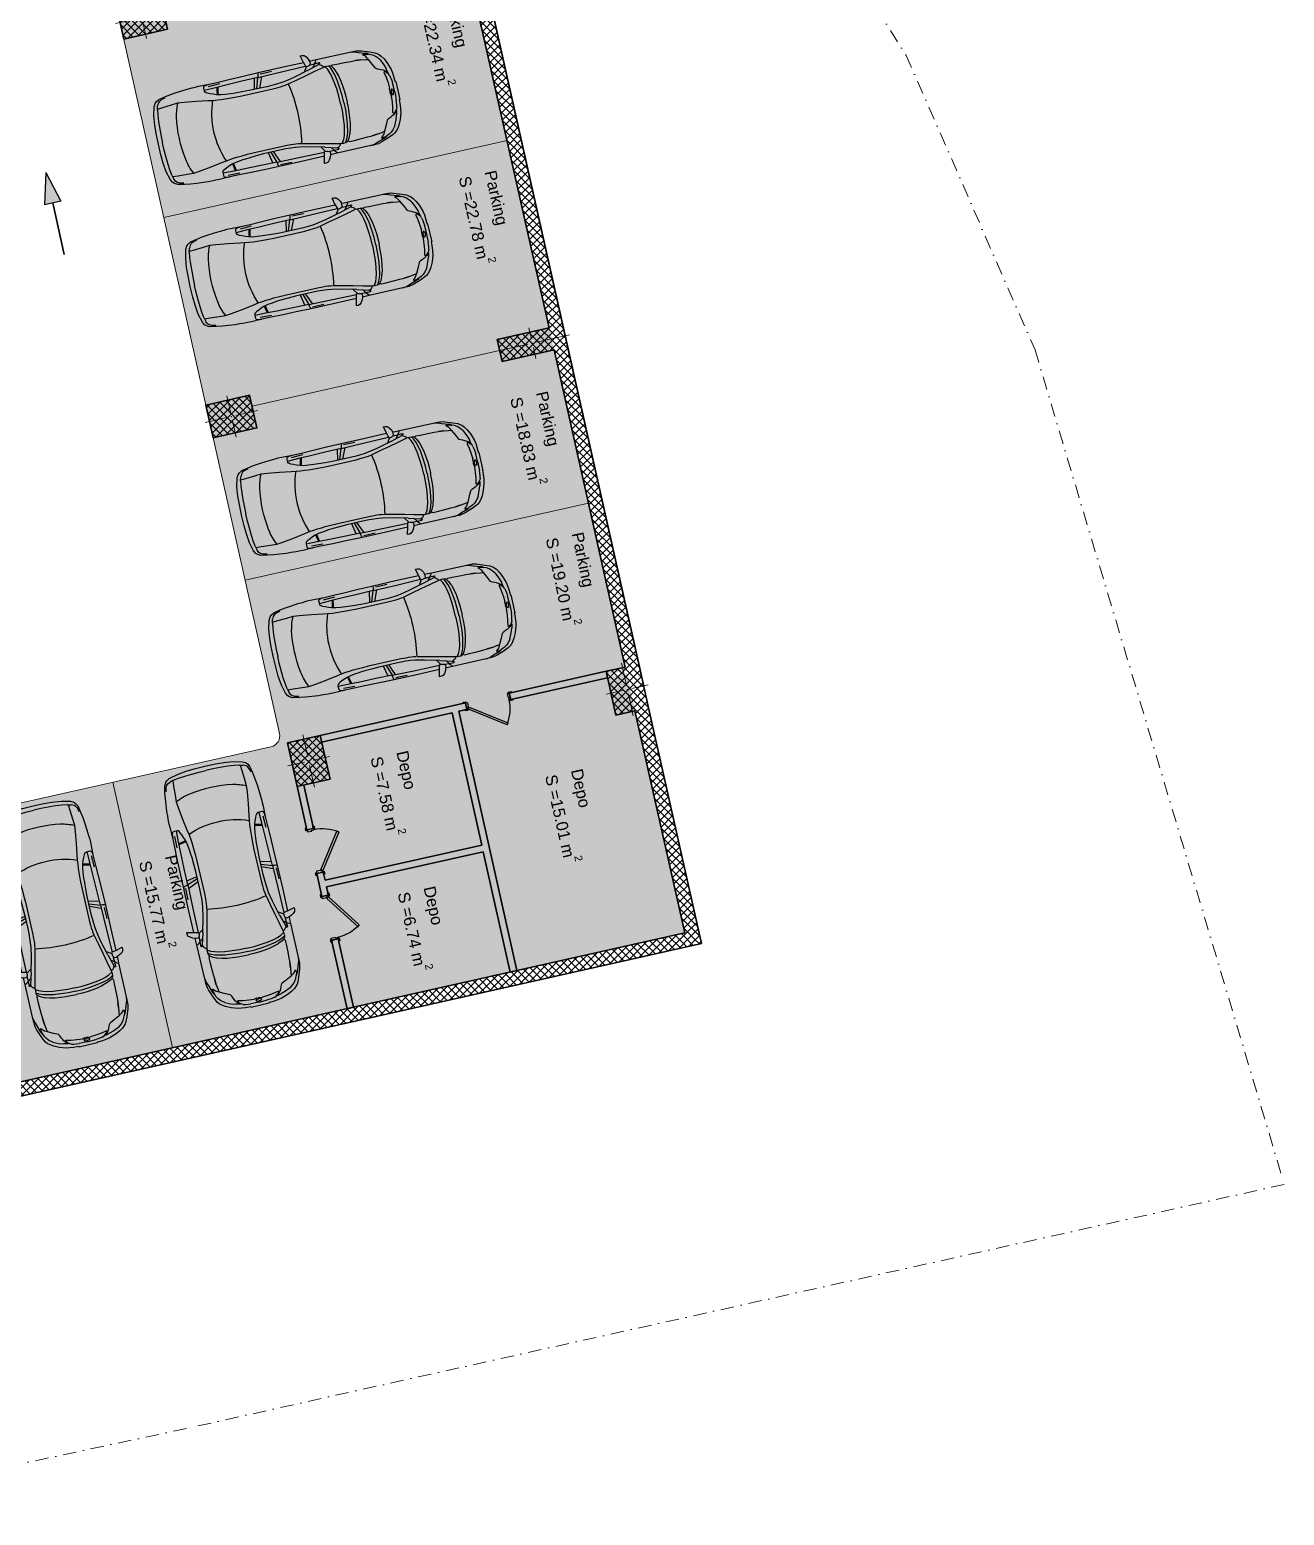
# Model space of a CAD drawing. Header units: millimetres. Extents: x -38220 to 93650, y -79022 to 35214.
# Drawn here: x 71274 to 93650, y -74107 to -47613 of the extents above; entities that cross this region are included whole.
import ezdxf

# ---------------------------------------------------------------- set-up
doc = ezdxf.new("R2010")
doc.units = ezdxf.units.MM
doc.header["$MEASUREMENT"] = 0
doc.linetypes.add('Dot & Dashed', pattern=[502.708322, 238.125, -132.291667, 0, -132.291655])
for name, color, linetype, lineweight in [('A - Fill Zone_Pen_No__1', 7, 'Continuous', 13), ('A - Muret_Pen_No__7', 7, 'Continuous', 35), ('A - Shtyllat_Pen_No__1', 7, 'Continuous', 13), ('A - Shtyllat_Pen_No__7', 7, 'Continuous', 35), ('A -Polyline_Pen_No__1', 7, 'Continuous', 13), ('A1 - Bodrumi -1_Pen_No__42', 8, 'Continuous', 25), ('ARCHICAD Doors_Pen_No__42', 8, 'Continuous', 25), ('Interior - Furniture _Pen_No__42', 8, 'Continuous', 25)]:
    doc.layers.add(name, color=color, linetype=linetype, lineweight=lineweight)
for name, color, linetype, lineweight, true_color in [('A - Fill Zone_Pen_No__102', 7, 'Continuous', 13, 0xcccccc), ('A - Fill Zone_Pen_No__145', 7, 'Continuous', 20, 0x0077b0), ('A - Muret_Pen_No__102', 7, 'Continuous', 13, 0xcccccc), ('A - Parcelat_Pen_No__161', 7, 'Continuous', 13, 0x6a6a6a), ('A -Polyline_Pen_No__48', 7, 'Continuous', 25, 0xa80f02), ('A -Polyline_Pen_No__8', 7, 'Continuous', 35, 0xa80f02)]:
    doc.layers.add(name, color=color, linetype=linetype, lineweight=lineweight, true_color=true_color)
for name, color, linetype in [('A - Muret', 7, 'Continuous'), ('A - Shtyllat', 7, 'Continuous'), ('A -Polyline', 7, 'Continuous'), ('A1 - Bodrumi -1', 7, 'Continuous')]:
    doc.layers.add(name, color=color, linetype=linetype)
doc.styles.add('GENERATED_STYLE_1', font='')
doc.styles.get('GENERATED_STYLE_1').set_extended_font_data('Arial', bold=True)
pattern_1 = [(45, (0, 0), (-68.94291, 68.94291), []), (135, (0, 0), (68.94291, 68.94291), [])]

# ---------------------------------------------------------------- blocks, each defined once
blk = doc.blocks.new('Slab_6', base_point=(63265, -68393))
at = {"layer": 'A1 - Bodrumi -1_Pen_No__42', "color": 8, "linetype": 'Continuous', "lineweight": 25, "flags": 128}
blk.add_lwpolyline([(63265, -68393), (83257, -63910), (75456, -29147, 0.002192), (57048, -33333), (60253, -47613), (58637, -47926), (58785, -48589), (58819, -48582)], format="xyb", close=True, dxfattribs=at)
blk = doc.blocks.new('Wall_51', base_point=(75456, -29147))
at = {"layer": 'A - Muret_Pen_No__102', "linetype": 'Continuous', "lineweight": 13, "true_color": 0xcccccc}
h = blk.add_hatch(dxfattribs=at)
h.set_pattern_fill('Concrete_Block', color=254, style=0, pattern_type=2)
h.set_pattern_definition(pattern_1)
h.paths.add_polyline_path([(75387, -29982), (76679, -35739), (76923, -35685), (77098, -36465), (76854, -36520), (77936, -41339), (78180, -41284), (78355, -42065), (78111, -42120), (78941, -45820), (79185, -45766), (79317, -46351), (79073, -46406), (80537, -52932), (80781, -52877), (80869, -53267), (80625, -53322), (81894, -58979), (82138, -58924), (75631, -29928)])
h = blk.add_hatch(dxfattribs=at)
h.set_pattern_fill('Concrete_Block', color=254, style=0, pattern_type=2)
h.set_pattern_definition(pattern_1)
h.paths.add_polyline_path([(82069, -59759), (82958, -63720), (83257, -63910), (82313, -59705)])
at = {"layer": 'A - Muret_Pen_No__7', "color": 7, "linetype": 'Continuous', "lineweight": 35, "flags": 128}
for points in [[(82138, -58924), (75631, -29928)], [(79073, -46406), (80537, -52932)], [(80625, -53322), (81894, -58979)], [(82069, -59759), (82958, -63720)], [(83257, -63910), (82313, -59705)]]:
    blk.add_lwpolyline(points, dxfattribs=at)
blk = doc.blocks.new('Wall_52', base_point=(83257, -63910))
at = {"layer": 'A - Muret_Pen_No__102', "linetype": 'Continuous', "lineweight": 13, "true_color": 0xcccccc}
h = blk.add_hatch(dxfattribs=at)
h.set_pattern_fill('Concrete_Block', color=254, style=0, pattern_type=2)
h.set_pattern_definition(pattern_1)
h.paths.add_polyline_path([(82958, -63720), (63210, -68149), (63265, -68393), (83257, -63910)])
at = {"layer": 'A - Muret_Pen_No__7', "color": 7, "linetype": 'Continuous', "lineweight": 35, "flags": 128}
for points in [[(82958, -63720), (63210, -68149)], [(63265, -68393), (83257, -63910)], [(63210, -68149), (63265, -68393)]]:
    blk.add_lwpolyline(points, dxfattribs=at)
blk = doc.blocks.new('Door 22_2')
at = {"layer": 'ARCHICAD Doors_Pen_No__42', "color": 8, "linetype": 'Continuous', "lineweight": 25}
for p, q in [((-260, 394), (-237, 427)), ((349, -33), (-260, 394)), ((-237, 427), (372, 0)), ((-437, 0), (-437, 19)), ((-437, 19), (-387, 19)), ((-387, 0), (-437, 0)), ((-400, 0), (-437, 0)), ((-400, 0), (-437, 0)), ((-372, 0), (-400, 0)), ((-400, 0), (-400, -115)), ((-400, 0), (-400, -115)), ((-400, 0), (-400, -115)), ((-387, 19), (-387, 0)), ((-372, -40), (-372, 0)), ((372, 0), (349, -33)), ((400, 0), (372, 0)), ((372, 0), (372, -40)), ((387, 19), (437, 19)), ((387, 0), (387, 19)), ((437, 0), (387, 0)), ((400, -115), (400, 0)), ((400, 0), (400, -115)), ((400, 0), (400, -115)), ((400, 0), (437, 0)), ((400, 0), (437, 0)), ((437, 19), (437, 0)), ((-437, -139), (-437, -120)), ((-437, -120), (-387, -120)), ((-400, -120), (-437, -120)), ((-400, -120), (-437, -120)), ((-387, -139), (-437, -139)), ((-400, -120), (-400, -115)), ((-400, -115), (-375, -115)), ((-400, -115), (-360, -115)), ((-400, -115), (-400, -120)), ((-400, -115), (-400, -120)), ((-375, -120), (-400, -120)), ((-387, -120), (-387, -139)), ((-375, -115), (-375, -120)), ((-360, -40), (-372, -40)), ((-360, -115), (-360, -40)), ((372, -40), (360, -40)), ((360, -40), (360, -115)), ((360, -115), (400, -115)), ((375, -120), (375, -115)), ((375, -115), (400, -115)), ((400, -120), (375, -120)), ((387, -120), (437, -120)), ((387, -139), (387, -120)), ((437, -139), (387, -139)), ((400, -115), (400, -120)), ((400, -115), (400, -120)), ((400, -115), (400, -120)), ((400, -120), (437, -120)), ((400, -120), (437, -120)), ((437, -120), (437, -139))]:
    blk.add_line(p, q, dxfattribs=at)
blk.add_arc((372, 0), 744, 145, 180, dxfattribs=at)
blk = doc.blocks.new('Door 22')
at = {"layer": 'ARCHICAD Doors_Pen_No__42', "color": 8, "linetype": 'Continuous', "lineweight": 25}
for p, q in [((-260, 394), (-237, 427)), ((349, -33), (-260, 394)), ((-237, 427), (372, 0)), ((-387, 24), (-437, 24)), ((-437, 24), (-437, 5)), ((-437, 5), (-387, 5)), ((-400, 5), (-437, 5)), ((-400, 5), (-437, 5)), ((-375, 5), (-400, 5)), ((-400, 5), (-400, 0)), ((-400, 0), (-400, 5)), ((-400, 0), (-400, 5)), ((-400, 0), (-375, 0)), ((-372, 0), (-400, 0)), ((-400, 0), (-400, -115)), ((-400, -115), (-400, 0)), ((-400, -115), (-400, 0)), ((-387, 5), (-387, 24)), ((-375, 0), (-375, 5)), ((-372, -40), (-372, 0)), ((372, 0), (349, -33)), ((400, 0), (372, 0)), ((372, 0), (372, -40)), ((400, 5), (375, 5)), ((375, 5), (375, 0)), ((375, 0), (400, 0)), ((437, 24), (387, 24)), ((387, 24), (387, 5)), ((387, 5), (437, 5)), ((400, 0), (400, 5)), ((400, 0), (400, 5)), ((400, 0), (400, 5)), ((400, 5), (437, 5)), ((400, 5), (437, 5)), ((400, -115), (400, 0)), ((400, -115), (400, 0)), ((400, -115), (400, 0)), ((437, 5), (437, 24)), ((-387, -115), (-437, -115)), ((-437, -115), (-437, -134)), ((-400, -115), (-437, -115)), ((-400, -115), (-437, -115)), ((-437, -134), (-387, -134)), ((-400, -115), (-360, -115)), ((-387, -134), (-387, -115)), ((-360, -40), (-372, -40)), ((-360, -115), (-360, -40)), ((372, -40), (360, -40)), ((360, -40), (360, -115)), ((360, -115), (400, -115)), ((437, -115), (387, -115)), ((387, -115), (387, -134)), ((387, -134), (437, -134)), ((400, -115), (437, -115)), ((400, -115), (437, -115)), ((437, -134), (437, -115))]:
    blk.add_line(p, q, dxfattribs=at)
blk.add_arc((372, 0), 744, 145, 180, dxfattribs=at)
blk = doc.blocks.new('Wall_66', base_point=(75869, -60331))
at = {"layer": 'A - Muret_Pen_No__102', "linetype": 'Continuous', "lineweight": 0, "true_color": 0xcccccc}
for points in [[(75869, -60331), (76217, -61882), (76334, -61856), (76161, -61085), (76045, -61111)], [(76509, -62636), (76392, -62663), (76484, -63072), (76601, -63046)], [(76659, -63853), (76933, -65072), (77050, -65046), (76776, -63827)]]:
    blk.add_hatch(color=254, dxfattribs=at).paths.add_polyline_path(points)
at = {"layer": 'A - Muret_Pen_No__7', "color": 7, "linetype": 'Continuous', "lineweight": 35}
for p, q in [((76217, -61882), (76209, -61846)), ((76222, -61881), (76217, -61882)), ((76334, -61856), (76222, -61881)), ((76334, -61856), (76326, -61820)), ((76397, -62661), (76392, -62663)), ((76392, -62663), (76400, -62699)), ((76509, -62636), (76397, -62661)), ((76509, -62636), (76517, -62672)), ((76484, -63072), (76476, -63036)), ((76484, -63072), (76596, -63047)), ((76601, -63046), (76593, -63010)), ((76596, -63047), (76601, -63046)), ((76659, -63853), (76771, -63828)), ((76771, -63828), (76776, -63827)), ((76776, -63827), (76784, -63863)), ((76659, -63853), (76667, -63889))]:
    blk.add_line(p, q, dxfattribs=at)
at = {"layer": 'A - Muret_Pen_No__7', "color": 7, "linetype": 'Continuous', "lineweight": 35, "flags": 128}
for points in [[(75869, -60331), (76217, -61882)], [(76334, -61856), (76161, -61085)], [(76392, -62663), (76484, -63072)], [(76542, -62783), (76509, -62636)], [(76601, -63046), (76568, -62900)], [(77050, -65046), (76776, -63827)], [(76659, -63853), (76933, -65072)], [(76933, -65072), (77050, -65046)]]:
    blk.add_lwpolyline(points, dxfattribs=at)
at = {"layer": 'ARCHICAD Doors_Pen_No__42', "color": 8, "linetype": 'Continuous', "lineweight": 25, "zscale": 1000, "rotation": 282.6403374234971}
blk.add_blockref('Door 22_2', (76422, -62246), dxfattribs=at)
at = {"layer": 'ARCHICAD Doors_Pen_No__42', "color": 8, "linetype": 'Continuous', "lineweight": 25, "xscale": -0.9999999999999998, "zscale": 1000, "rotation": 282.6403374234971}
blk.add_blockref('Door 22', (76684, -63438), dxfattribs=at)
blk = doc.blocks.new('Wall_67', base_point=(76481, -60317))
at = {"layer": 'A - Muret_Pen_No__102', "linetype": 'Continuous', "lineweight": 0, "true_color": 0xcccccc}
for points in [[(81553, -59055), (79826, -59443), (79852, -59560), (81579, -59173)], [(76455, -60199), (76481, -60317), (79072, -59735), (79045, -59618)]]:
    blk.add_hatch(color=254, dxfattribs=at).paths.add_polyline_path(points)
at = {"layer": 'A - Muret_Pen_No__7', "color": 7, "linetype": 'Continuous', "lineweight": 35}
for p, q in [((79826, -59443), (79862, -59435)), ((79827, -59448), (79826, -59443)), ((79852, -59560), (79827, -59448)), ((79852, -59560), (79888, -59552)), ((79045, -59618), (79009, -59626)), ((79072, -59735), (79036, -59743)), ((79047, -59623), (79045, -59618)), ((79072, -59735), (79047, -59623))]:
    blk.add_line(p, q, dxfattribs=at)
at = {"layer": 'A - Muret_Pen_No__7', "color": 7, "linetype": 'Continuous', "lineweight": 35, "flags": 128}
for points in [[(81553, -59055), (79826, -59443)], [(81579, -59173), (81553, -59055)], [(79852, -59560), (81579, -59173)], [(79045, -59618), (76455, -60199)], [(76481, -60317), (78808, -59794)], [(78925, -59768), (79072, -59735)]]:
    blk.add_lwpolyline(points, dxfattribs=at)
at = {"layer": 'ARCHICAD Doors_Pen_No__42', "color": 8, "linetype": 'Continuous', "lineweight": 25, "zscale": 1000, "rotation": 192.6478581666995}
blk.add_blockref('Door 22_2', (79462, -59648), dxfattribs=at)
blk = doc.blocks.new('Wall_68', base_point=(78808, -59794))
at = {"layer": 'A - Muret_Pen_No__102', "linetype": 'Continuous', "lineweight": 0, "true_color": 0xcccccc}
blk.add_hatch(color=254, dxfattribs=at).paths.add_polyline_path([(78808, -59794), (79845, -64419), (79962, -64392), (78925, -59768)])
at = {"layer": 'A - Muret_Pen_No__7', "color": 7, "linetype": 'Continuous', "lineweight": 35, "flags": 128}
for points in [[(78808, -59794), (79338, -62156)], [(79962, -64392), (78925, -59768)], [(79364, -62273), (79845, -64419)], [(79845, -64419), (79962, -64392)]]:
    blk.add_lwpolyline(points, dxfattribs=at)
blk = doc.blocks.new('Wall_69', base_point=(76451, -62926))
at = {"layer": 'A - Muret_Pen_No__102', "linetype": 'Continuous', "lineweight": 0, "true_color": 0xcccccc}
blk.add_hatch(color=254, dxfattribs=at).paths.add_polyline_path([(76568, -62900), (79364, -62273), (79338, -62156), (76542, -62783)])
at = {"layer": 'A - Muret_Pen_No__7', "color": 7, "linetype": 'Continuous', "lineweight": 35, "flags": 128}
for points in [[(79338, -62156), (76542, -62783)], [(76568, -62900), (79364, -62273)]]:
    blk.add_lwpolyline(points, dxfattribs=at)
blk = doc.blocks.new('Column_159', base_point=(76250, -60655))
at = {"layer": 'A - Shtyllat', "linetype": 'Continuous', "lineweight": 0, "true_color": 0x000000}
h = blk.add_hatch(dxfattribs=at)
h.set_pattern_fill('Concrete_Block', color=18, style=0, pattern_type=2)
h.set_pattern_definition(pattern_1)
h.paths.add_polyline_path([(76630, -60980), (76455, -60199), (75869, -60331), (76045, -61111)])
at = {"layer": 'A - Shtyllat_Pen_No__1', "color": 7, "linetype": 'Continuous', "lineweight": 13}
for p, q in [((76232, -60577), (76145, -60187)), ((76328, -60638), (76620, -60572)), ((76172, -60673), (75879, -60739)), ((76267, -60734), (76355, -61124))]:
    blk.add_line(p, q, dxfattribs=at)
blk.add_point((76250, -60655), dxfattribs=at)
at = {"layer": 'A - Shtyllat_Pen_No__7', "color": 7, "linetype": 'Continuous', "lineweight": 35, "flags": 128}
blk.add_lwpolyline([(76630, -60980), (76455, -60199), (75869, -60331), (76045, -61111)], close=True, dxfattribs=at)
blk = doc.blocks.new('Column_160', base_point=(81933, -59380))
at = {"layer": 'A - Shtyllat', "linetype": 'Continuous', "lineweight": 0, "true_color": 0x000000}
h = blk.add_hatch(dxfattribs=at)
h.set_pattern_fill('Concrete_Block', color=18, style=0, pattern_type=2)
h.set_pattern_definition(pattern_1)
h.paths.add_polyline_path([(81553, -59055), (81728, -59836), (82069, -59759), (81894, -58979)])
h = blk.add_hatch(dxfattribs=at)
h.set_pattern_fill('Concrete_Block', color=18, style=0, pattern_type=2)
h.set_pattern_definition(pattern_1)
h.paths.add_polyline_path([(82138, -58924), (81894, -58979), (82069, -59759), (82313, -59705)])
h = blk.add_hatch(dxfattribs=at)
h.set_pattern_fill('Concrete_Block', color=18, style=0, pattern_type=2)
h.set_pattern_definition(pattern_1)
h.paths.add_polyline_path([(82138, -58924), (82313, -59705)])
at = {"layer": 'A - Shtyllat_Pen_No__1', "color": 7, "linetype": 'Continuous', "lineweight": 13}
for p, q in [((81916, -59302), (81828, -58912)), ((82011, -59363), (82304, -59297)), ((81855, -59398), (81562, -59463)), ((81951, -59458), (82038, -59848))]:
    blk.add_line(p, q, dxfattribs=at)
blk.add_point((81933, -59380), dxfattribs=at)
at = {"layer": 'A - Shtyllat_Pen_No__7', "color": 7, "linetype": 'Continuous', "lineweight": 35, "flags": 128}
for points in [[(81894, -58979), (81553, -59055)], [(81553, -59055), (81728, -59836), (82069, -59759)], [(82313, -59705), (82138, -58924)]]:
    blk.add_lwpolyline(points, dxfattribs=at)
blk = doc.blocks.new('Column_161', base_point=(74871, -54511))
at = {"layer": 'A - Shtyllat', "linetype": 'Continuous', "lineweight": 0, "true_color": 0x000000}
h = blk.add_hatch(dxfattribs=at)
h.set_pattern_fill('Concrete_Block', color=18, style=0, pattern_type=2)
h.set_pattern_definition(pattern_1)
h.paths.add_polyline_path([(74546, -54891), (75326, -54716), (75195, -54131), (74415, -54306)])
at = {"layer": 'A - Shtyllat_Pen_No__1', "color": 7, "linetype": 'Continuous', "lineweight": 13}
for p, q in [((74853, -54433), (74787, -54140)), ((74792, -54528), (74402, -54616)), ((74949, -54493), (75339, -54406)), ((74888, -54589), (74954, -54882))]:
    blk.add_line(p, q, dxfattribs=at)
blk.add_point((74871, -54511), dxfattribs=at)
at = {"layer": 'A - Shtyllat_Pen_No__7', "color": 7, "linetype": 'Continuous', "lineweight": 35, "flags": 128}
blk.add_lwpolyline([(74546, -54891), (75326, -54716), (75195, -54131), (74415, -54306)], close=True, dxfattribs=at)
blk = doc.blocks.new('Column_163', base_point=(73275, -47399))
at = {"layer": 'A - Shtyllat', "linetype": 'Continuous', "lineweight": 0, "true_color": 0x000000}
h = blk.add_hatch(dxfattribs=at)
h.set_pattern_fill('Concrete_Block', color=18, style=0, pattern_type=2)
h.set_pattern_definition(pattern_1)
h.paths.add_polyline_path([(72950, -47780), (73731, -47605), (73599, -47019), (72819, -47194)])
at = {"layer": 'A - Shtyllat_Pen_No__1', "color": 7, "linetype": 'Continuous', "lineweight": 13}
for p, q in [((73257, -47321), (73191, -47029)), ((73197, -47417), (72806, -47505)), ((73353, -47382), (73743, -47294)), ((73292, -47478), (73358, -47770))]:
    blk.add_line(p, q, dxfattribs=at)
blk.add_point((73275, -47399), dxfattribs=at)
at = {"layer": 'A - Shtyllat_Pen_No__7', "color": 7, "linetype": 'Continuous', "lineweight": 35, "flags": 128}
blk.add_lwpolyline([(72950, -47780), (73731, -47605), (73599, -47019), (72819, -47194)], close=True, dxfattribs=at)
blk = doc.blocks.new('Column_182', base_point=(80239, -53204))
at = {"layer": 'A - Shtyllat', "linetype": 'Continuous', "lineweight": 0, "true_color": 0x000000}
h = blk.add_hatch(dxfattribs=at)
h.set_pattern_fill('Concrete_Block', color=18, style=0, pattern_type=2)
h.set_pattern_definition(pattern_1)
h.paths.add_polyline_path([(79610, -53140), (79698, -53530), (80625, -53322), (80537, -52932)])
h = blk.add_hatch(dxfattribs=at)
h.set_pattern_fill('Concrete_Block', color=18, style=0, pattern_type=2)
h.set_pattern_definition(pattern_1)
h.paths.add_polyline_path([(80781, -52877), (80537, -52932), (80625, -53322), (80869, -53267)])
at = {"layer": 'A - Shtyllat_Pen_No__1', "color": 7, "linetype": 'Continuous', "lineweight": 13}
for p, q in [((80222, -53125), (80178, -52930)), ((80161, -53221), (79576, -53352)), ((80317, -53186), (80903, -53055)), ((80257, -53282), (80301, -53477))]:
    blk.add_line(p, q, dxfattribs=at)
blk.add_point((80239, -53204), dxfattribs=at)
at = {"layer": 'A - Shtyllat_Pen_No__7', "color": 7, "linetype": 'Continuous', "lineweight": 35, "flags": 128}
for points in [[(80537, -52932), (79610, -53140)], [(79610, -53140), (79698, -53530), (80625, -53322)]]:
    blk.add_lwpolyline(points, dxfattribs=at)
blk = doc.blocks.new('Car 05 22')
at = {"layer": 'Interior - Furniture _Pen_No__42', "color": 8, "linetype": 'Continuous', "lineweight": 25}
for p, q in [((-585, 801), (-706, 776)), ((-483, 817), (-585, 801)), ((-372, 830), (-483, 817)), ((-252, 841), (-372, 830)), ((-168, 845), (-252, 841)), ((-78, 851), (-168, 845)), ((-24, 852), (-78, 851)), ((40, 852), (-24, 852)), ((231, 846), (40, 852)), ((125, 791), (129, 820)), ((129, 820), (139, 832)), ((139, 832), (165, 840)), ((165, 840), (195, 844)), ((195, 844), (231, 846)), ((211, 809), (418, 816)), ((400, 848), (231, 846)), ((591, 852), (400, 848)), ((857, 856), (591, 852)), ((1130, 859), (857, 856)), ((1115, 809), (1109, 774)), ((1120, 833), (1115, 809)), ((1121, 838), (1120, 836)), ((1120, 836), (1120, 833)), ((1130, 859), (1121, 838)), ((1536, 860), (1130, 859)), ((1163, 830), (1220, 829)), ((1220, 829), (1370, 831)), ((1958, 858), (1536, 860)), ((1961, 983), (1929, 983)), ((1929, 983), (1958, 858)), ((1958, 858), (1977, 777)), ((1997, 975), (1961, 983)), ((2027, 945), (1997, 975)), ((2055, 898), (2027, 945)), ((2068, 858), (2055, 898)), ((2063, 792), (2070, 800)), ((2120, 857), (2068, 858)), ((2075, 836), (2068, 858)), ((2070, 800), (2075, 809)), ((2075, 809), (2075, 836)), ((2193, 856), (2120, 857)), ((2148, 790), (2167, 814)), ((2167, 814), (2182, 834)), ((2182, 834), (2193, 856)), ((2808, 853), (2193, 856)), ((2856, 853), (2808, 853)), ((2808, 853), (2877, 843)), ((2891, 853), (2856, 853)), ((2877, 843), (2954, 814)), ((2923, 852), (2891, 853)), ((2904, 833), (2905, 833)), ((2945, 849), (2923, 852)), ((2990, 840), (2945, 849)), ((2954, 814), (3076, 775)), ((3014, 833), (2990, 840)), ((3154, 783), (3014, 833)), ((-815, 668), (-855, 511)), ((-785, 722), (-815, 668)), ((-758, 747), (-785, 722)), ((-768, 602), (-783, 510)), ((-768, 602), (-751, 670)), ((-764, 617), (-666, 624)), ((-706, 776), (-758, 747)), ((-729, 716), (-751, 670)), ((-701, 743), (-729, 716)), ((-665, 761), (-701, 743)), ((-666, 624), (-501, 634)), ((-627, 772), (-665, 761)), ((-595, 778), (-627, 772)), ((-501, 634), (-383, 642)), ((-383, 642), (-274, 631)), ((-274, 631), (-56, 601)), ((-56, 601), (146, 567)), ((126, 744), (125, 791)), ((327, 762), (125, 756)), ((132, 723), (126, 744)), ((147, 711), (132, 723)), ((146, 567), (233, 552)), ((171, 697), (147, 711)), ((213, 677), (171, 697)), ((266, 655), (213, 677)), ((233, 552), (315, 541)), ((319, 636), (266, 655)), ((315, 541), (384, 535)), ((393, 618), (319, 636)), ((522, 765), (327, 762)), ((339, 683), (330, 634)), ((355, 762), (339, 683)), ((357, 683), (347, 629)), ((373, 763), (357, 683)), ((384, 535), (454, 530)), ((475, 607), (393, 618)), ((454, 530), (526, 526)), ((521, 602), (475, 607)), ((570, 597), (521, 602)), ((814, 769), (522, 765)), ((653, 591), (570, 597)), ((773, 585), (653, 591)), ((907, 580), (773, 585)), ((1109, 774), (814, 769)), ((1042, 578), (907, 580)), ((1036, 773), (997, 579)), ((1042, 578), (1108, 774)), ((1228, 578), (1042, 578)), ((1173, 775), (1090, 578)), ((1109, 774), (1538, 780)), ((1316, 580), (1228, 578)), ((1403, 584), (1316, 580)), ((1484, 590), (1403, 584)), ((1562, 601), (1484, 590)), ((1511, 528), (1554, 533)), ((1538, 780), (1975, 786)), ((1554, 533), (1597, 541)), ((1730, 634), (1562, 601)), ((1597, 541), (1597, 541)), ((1611, 544), (1780, 582)), ((2000, 702), (1730, 634)), ((1780, 582), (1953, 621)), ((1939, 686), (1996, 777)), ((1953, 621), (2122, 660)), ((1977, 777), (2020, 777)), ((2000, 702), (2214, 763)), ((2020, 777), (2044, 783)), ((2044, 783), (2063, 792)), ((2069, 788), (2065, 794)), ((2069, 788), (2148, 790)), ((2107, 732), (2148, 790)), ((2122, 660), (2294, 698)), ((2148, 790), (2206, 792)), ((2206, 792), (2227, 791)), ((2227, 770), (2214, 763)), ((2214, 763), (2238, 752)), ((2227, 791), (2233, 790)), ((2234, 774), (2227, 770)), ((2233, 790), (2238, 787)), ((2238, 777), (2234, 774)), ((2241, 784), (2238, 787)), ((2238, 777), (2241, 781)), ((2238, 752), (2259, 740)), ((2241, 781), (2241, 784)), ((2259, 740), (2269, 731)), ((2269, 731), (2279, 722)), ((2279, 722), (2294, 698)), ((2294, 698), (2317, 701)), ((2294, 698), (2294, 698)), ((2317, 701), (2346, 703)), ((2355, 640), (2317, 701)), ((2346, 703), (2379, 702)), ((2380, 575), (2355, 640)), ((2410, 649), (2379, 702)), ((2379, 702), (2411, 694)), ((2397, 514), (2380, 575)), ((2436, 583), (2410, 649)), ((2411, 694), (2411, 694)), ((2429, 682), (2411, 694)), ((2429, 682), (2457, 700)), ((2429, 682), (2429, 682)), ((2429, 682), (2457, 640)), ((2454, 522), (2436, 583)), ((2457, 700), (2535, 698)), ((2457, 640), (2487, 574)), ((2487, 574), (2492, 562)), ((2492, 562), (2518, 477)), ((2535, 698), (2535, 698)), ((2535, 698), (2673, 696)), ((2673, 696), (2787, 691)), ((2787, 691), (2868, 687)), ((2868, 687), (2960, 679)), ((2960, 679), (2868, 687)), ((2960, 679), (3047, 666)), ((3022, 758), (3024, 762)), ((3024, 754), (3022, 758)), ((3024, 762), (3035, 765)), ((3038, 743), (3024, 754)), ((3035, 765), (3047, 764)), ((3051, 731), (3038, 743)), ((3047, 764), (3061, 763)), ((3047, 666), (3100, 657)), ((3065, 715), (3051, 731)), ((3061, 763), (3090, 757)), ((3077, 698), (3065, 715)), ((3100, 763), (3076, 775)), ((3100, 657), (3077, 698)), ((3090, 757), (3108, 751)), ((3114, 753), (3100, 763)), ((3153, 554), (3100, 657)), ((3108, 751), (3123, 746)), ((3123, 746), (3114, 753)), ((3170, 727), (3123, 746)), ((3190, 476), (3153, 554)), ((3236, 748), (3154, 783)), ((3212, 701), (3170, 727)), ((3254, 663), (3212, 701)), ((3269, 728), (3236, 748)), ((3302, 603), (3254, 663)), ((3299, 706), (3269, 728)), ((3337, 663), (3299, 706)), ((3302, 603), (3346, 501)), ((3374, 604), (3337, 663)), ((3418, 513), (3374, 604)), ((-875, 345), (-883, 195)), ((-855, 511), (-875, 345)), ((-795, 391), (-802, 259)), ((-783, 510), (-795, 391)), ((526, 526), (628, 522)), ((628, 522), (757, 518)), ((757, 518), (1323, 518)), ((1323, 518), (1420, 522)), ((1420, 522), (1467, 524)), ((1467, 524), (1511, 528)), ((2419, 396), (2397, 514)), ((2434, 266), (2419, 396)), ((2442, 132), (2434, 266)), ((2478, 401), (2454, 522)), ((2494, 269), (2478, 401)), ((2503, 133), (2494, 269)), ((2518, 477), (2538, 384)), ((2538, 384), (2551, 286)), ((2551, 286), (2560, 194)), ((3199, 467), (3190, 476)), ((3221, 454), (3199, 467)), ((3256, 439), (3221, 454)), ((3288, 425), (3256, 439)), ((3319, 408), (3288, 425)), ((3353, 384), (3319, 408)), ((3325, 377), (3321, 370)), ((3321, 370), (3321, 362)), ((3321, 362), (3338, 277)), ((3328, 380), (3325, 377)), ((3338, 379), (3328, 380)), ((3364, 358), (3338, 379)), ((3338, 277), (3352, 173)), ((3346, 501), (3374, 420)), ((3377, 360), (3353, 384)), ((3397, 316), (3364, 358)), ((3391, 344), (3374, 420)), ((3391, 344), (3377, 360)), ((3408, 289), (3397, 316)), ((3408, 289), (3414, 267)), ((3414, 267), (3418, 243)), ((3457, 393), (3418, 513)), ((3468, 331), (3457, 393)), ((3474, 264), (3468, 331)), ((-883, 195), (-885, 0)), ((-885, 0), (-883, -195)), ((-807, 125), (-808, 0)), ((-807, -125), (-808, 0)), ((-802, 259), (-807, 125)), ((2444, 0), (2442, 132)), ((2444, 0), (2442, -132)), ((2506, 0), (2503, 133)), ((2560, 194), (2564, 101)), ((2564, 101), (2566, 0)), ((2564, -101), (2566, 0)), ((3352, 173), (3358, 76)), ((3354, 28), (3358, 76)), ((3354, 28), (3354, -1)), ((3354, -28), (3354, 1)), ((3371, 12), (3370, -1)), ((3371, -12), (3370, 1)), ((3372, 24), (3371, 12)), ((3376, 39), (3372, 24)), ((3382, 47), (3376, 39)), ((3386, 48), (3382, 47)), ((3386, 48), (3394, 48)), ((3399, 47), (3394, 48)), ((3404, 39), (3399, 47)), ((3404, 39), (3408, 24)), ((3408, 24), (3410, 8)), ((3410, 8), (3410, 0)), ((3418, 243), (3424, 201)), ((3424, 201), (3428, 152)), ((3432, 40), (3428, 152)), ((3432, 57), (3432, 57)), ((3432, 0), (3432, 40)), ((3432, 0), (3432, -40)), ((3478, 200), (3474, 264)), ((3479, 165), (3478, 200)), ((3490, 165), (3479, 165)), ((3490, -165), (3490, 165)), ((-883, -195), (-875, -345)), ((-802, -259), (-807, -125)), ((-795, -391), (-802, -259)), ((2442, -132), (2434, -266)), ((2503, -133), (2494, -269)), ((2506, 0), (2503, -133)), ((2551, -286), (2560, -194)), ((2560, -194), (2564, -101)), ((3338, -277), (3352, -173)), ((3352, -173), (3358, -76)), ((3354, -28), (3358, -76)), ((3372, -24), (3371, -12)), ((3376, -39), (3372, -24)), ((3382, -47), (3376, -39)), ((3386, -48), (3382, -47)), ((3386, -48), (3394, -48)), ((3399, -47), (3394, -48)), ((3404, -39), (3399, -47)), ((3404, -39), (3408, -24)), ((3408, -24), (3410, -8)), ((3410, -8), (3410, 0)), ((3414, -267), (3418, -243)), ((3418, -243), (3424, -201)), ((3424, -201), (3428, -152)), ((3432, -40), (3428, -152)), ((3432, -57), (3432, -57)), ((3468, -331), (3474, -264)), ((3474, -264), (3478, -200)), ((3478, -200), (3479, -165)), ((3479, -165), (3490, -165)), ((-875, -345), (-855, -511)), ((-855, -511), (-815, -668)), ((-783, -510), (-795, -391)), ((-768, -602), (-783, -510)), ((454, -530), (526, -526)), ((526, -526), (628, -522)), ((628, -522), (757, -518)), ((757, -518), (1323, -518)), ((1323, -518), (1420, -522)), ((1420, -522), (1467, -524)), ((1467, -524), (1511, -528)), ((1511, -528), (1554, -533)), ((2397, -514), (2380, -575)), ((2419, -396), (2397, -514)), ((2434, -266), (2419, -396)), ((2454, -522), (2436, -583)), ((2478, -401), (2454, -522)), ((2494, -269), (2478, -401)), ((2492, -562), (2518, -477)), ((2518, -477), (2538, -384)), ((2538, -384), (2551, -286)), ((3190, -476), (3153, -554)), ((3199, -467), (3190, -476)), ((3221, -454), (3199, -467)), ((3256, -439), (3221, -454)), ((3288, -425), (3256, -439)), ((3319, -408), (3288, -425)), ((3302, -603), (3346, -501)), ((3353, -384), (3319, -408)), ((3321, -362), (3338, -277)), ((3321, -370), (3321, -362)), ((3325, -377), (3321, -370)), ((3328, -380), (3325, -377)), ((3338, -379), (3328, -380)), ((3364, -358), (3338, -379)), ((3346, -501), (3374, -420)), ((3377, -360), (3353, -384)), ((3397, -316), (3364, -358)), ((3391, -344), (3374, -420)), ((3374, -604), (3418, -513)), ((3391, -344), (3377, -360)), ((3408, -289), (3397, -316)), ((3408, -289), (3414, -267)), ((3418, -513), (3457, -393)), ((3457, -393), (3468, -331)), ((-815, -668), (-785, -722)), ((-785, -722), (-758, -747)), ((-768, -602), (-751, -670)), ((-764, -617), (-666, -624)), ((-758, -747), (-706, -776)), ((-729, -716), (-751, -670)), ((-701, -743), (-729, -716)), ((-706, -776), (-585, -801)), ((-665, -761), (-701, -743)), ((-666, -624), (-501, -634)), ((-627, -772), (-665, -761)), ((-595, -778), (-627, -772)), ((-501, -634), (-383, -642)), ((-383, -642), (-274, -631)), ((-274, -631), (-56, -601)), ((-56, -601), (146, -567)), ((126, -744), (125, -791)), ((327, -762), (125, -756)), ((125, -791), (129, -820)), ((132, -723), (126, -744)), ((147, -711), (132, -723)), ((146, -567), (233, -552)), ((171, -697), (147, -711)), ((213, -677), (171, -697)), ((266, -655), (213, -677)), ((233, -552), (315, -541)), ((319, -636), (266, -655)), ((315, -541), (384, -535)), ((393, -618), (319, -636)), ((522, -765), (327, -762)), ((339, -683), (330, -634)), ((355, -762), (339, -683)), ((357, -683), (347, -629)), ((373, -763), (357, -683)), ((384, -535), (454, -530)), ((475, -607), (393, -618)), ((521, -602), (475, -607)), ((570, -597), (521, -602)), ((814, -769), (522, -765)), ((653, -591), (570, -597)), ((773, -585), (653, -591)), ((907, -580), (773, -585)), ((1109, -774), (814, -769)), ((1042, -578), (907, -580)), ((1036, -773), (997, -579)), ((1042, -578), (1108, -774)), ((1228, -578), (1042, -578)), ((1173, -775), (1090, -578)), ((1109, -774), (1538, -780)), ((1115, -809), (1109, -774)), ((1316, -580), (1228, -578)), ((1403, -584), (1316, -580)), ((1484, -590), (1403, -584)), ((1562, -601), (1484, -590)), ((1538, -780), (1975, -786)), ((1554, -533), (1597, -541)), ((1730, -634), (1562, -601)), ((1597, -541), (1597, -541)), ((1611, -544), (1780, -582)), ((2000, -702), (1730, -634)), ((1780, -582), (1953, -621)), ((1939, -686), (1996, -777)), ((1953, -621), (2122, -660)), ((1958, -858), (1977, -777)), ((1977, -777), (2020, -777)), ((2000, -702), (2214, -763)), ((2020, -777), (2044, -783)), ((2044, -783), (2063, -792)), ((2063, -792), (2070, -800)), ((2069, -788), (2065, -794)), ((2069, -788), (2148, -790)), ((2107, -732), (2148, -790)), ((2122, -660), (2294, -698)), ((2148, -790), (2167, -814)), ((2148, -790), (2206, -792)), ((2206, -792), (2227, -791)), ((2214, -763), (2238, -752)), ((2227, -770), (2214, -763)), ((2234, -774), (2227, -770)), ((2227, -791), (2233, -790)), ((2233, -790), (2238, -787)), ((2238, -777), (2234, -774)), ((2238, -752), (2259, -740)), ((2238, -777), (2241, -781)), ((2241, -784), (2238, -787)), ((2241, -781), (2241, -784)), ((2259, -740), (2269, -731)), ((2269, -731), (2279, -722)), ((2279, -722), (2294, -698)), ((2294, -698), (2317, -701)), ((2294, -698), (2294, -698)), ((2355, -640), (2317, -701)), ((2317, -701), (2346, -703)), ((2346, -703), (2379, -702)), ((2380, -575), (2355, -640)), ((2410, -649), (2379, -702)), ((2379, -702), (2411, -694)), ((2436, -583), (2410, -649)), ((2429, -682), (2411, -694)), ((2411, -694), (2411, -694)), ((2429, -682), (2457, -640)), ((2429, -682), (2429, -682)), ((2429, -682), (2457, -700)), ((2457, -640), (2487, -574)), ((2457, -700), (2535, -698)), ((2487, -574), (2492, -562)), ((2535, -698), (2673, -696)), ((2535, -698), (2535, -698)), ((2673, -696), (2787, -691)), ((2787, -691), (2868, -687)), ((2868, -687), (2960, -679)), ((2960, -679), (2868, -687)), ((2954, -814), (3076, -775)), ((2960, -679), (3047, -666)), ((3014, -833), (3154, -783)), ((3024, -754), (3022, -758)), ((3022, -758), (3024, -762)), ((3038, -743), (3024, -754)), ((3024, -762), (3035, -765)), ((3035, -765), (3047, -764)), ((3051, -731), (3038, -743)), ((3047, -666), (3100, -657)), ((3047, -764), (3061, -763)), ((3065, -715), (3051, -731)), ((3061, -763), (3090, -757)), ((3077, -698), (3065, -715)), ((3100, -763), (3076, -775)), ((3100, -657), (3077, -698)), ((3090, -757), (3108, -751)), ((3153, -554), (3100, -657)), ((3114, -753), (3100, -763)), ((3108, -751), (3123, -746)), ((3123, -746), (3114, -753)), ((3170, -727), (3123, -746)), ((3154, -783), (3236, -748)), ((3212, -701), (3170, -727)), ((3254, -663), (3212, -701)), ((3236, -748), (3269, -728)), ((3302, -603), (3254, -663)), ((3269, -728), (3299, -706)), ((3299, -706), (3337, -663)), ((3337, -663), (3374, -604)), ((-585, -801), (-483, -817)), ((-483, -817), (-372, -830)), ((-372, -830), (-252, -841)), ((-252, -841), (-168, -845)), ((-168, -845), (-78, -851)), ((-78, -851), (-24, -852)), ((-24, -852), (40, -852)), ((40, -852), (231, -846)), ((129, -820), (139, -832)), ((139, -832), (165, -840)), ((165, -840), (195, -844)), ((195, -844), (231, -846)), ((211, -809), (418, -816)), ((231, -846), (400, -848)), ((400, -848), (591, -852)), ((591, -852), (857, -856)), ((857, -856), (1130, -859)), ((1120, -833), (1115, -809)), ((1120, -836), (1120, -833)), ((1121, -838), (1120, -836)), ((1130, -859), (1121, -838)), ((1130, -859), (1536, -860)), ((1163, -830), (1220, -829)), ((1220, -829), (1370, -831)), ((1536, -860), (1958, -858)), ((1958, -858), (1929, -983)), ((1929, -983), (1961, -983)), ((1961, -983), (1997, -975)), ((1997, -975), (2027, -945)), ((2027, -945), (2055, -898)), ((2055, -898), (2068, -858)), ((2075, -836), (2068, -858)), ((2068, -858), (2120, -857)), ((2070, -800), (2075, -809)), ((2075, -809), (2075, -836)), ((2120, -857), (2193, -856)), ((2167, -814), (2182, -834)), ((2182, -834), (2193, -856)), ((2193, -856), (2808, -853)), ((2808, -853), (2877, -843)), ((2808, -853), (2856, -853)), ((2856, -853), (2891, -853)), ((2877, -843), (2954, -814)), ((2891, -853), (2923, -852)), ((2923, -852), (2945, -849)), ((2945, -849), (2990, -840)), ((2990, -840), (3014, -833))]:
    blk.add_line(p, q, dxfattribs=at)
for centre, radius, start, end in [((493, 218), 973, 154.1545, 170.9117), ((1650, 0), 1520, 158.6992, 201.3008), ((-1245, 0), 2907, 349.2142, 10.7858), ((1856, -2), 2354, 170.8804, 189.9223), ((493, -218), 973, 191.2305, 205.8455)]:
    blk.add_arc(centre, radius, start, end, dxfattribs=at)
blk = doc.blocks.new('Polyline_5', base_point=(71890, -51621))
at = {"layer": 'A -Polyline_Pen_No__48', "linetype": 'Continuous', "lineweight": 25, "true_color": 0xa80f02}
blk.add_hatch(color=14, dxfattribs=at).paths.add_polyline_path([(71562, -50157), (71538, -50736), (71831, -50670)])
at = {"layer": 'A -Polyline_Pen_No__48', "color": 14, "linetype": 'Continuous', "lineweight": 25, "true_color": 0xa80f02}
for p, q in [((71562, -50157), (71538, -50736)), ((71562, -50157), (71831, -50670)), ((71831, -50670), (71538, -50736))]:
    blk.add_line(p, q, dxfattribs=at)
at = {"layer": 'A -Polyline_Pen_No__8', "color": 14, "linetype": 'Continuous', "lineweight": 35, "true_color": 0xa80f02, "flags": 128}
blk.add_lwpolyline([(71890, -51621), (71684, -50703)], dxfattribs=at)

msp = doc.modelspace()

# ---------------------------------------------------------------- hatches: boundary and pattern name
at = {"layer": 'A - Fill Zone_Pen_No__102', "linetype": 'Continuous', "lineweight": 0, "true_color": 0xf2f2f2}
for points in [[(79787, -49587), (73664, -50961), (72884, -47487), (79007, -46113)], [(79654, -53335), (80560, -53131), (80588, -53125), (79787, -49587), (73664, -50961), (74458, -54501)], [(81238, -56054), (75115, -57428), (74458, -54501), (80581, -53127)], [(81238, -56054), (75115, -57428), (75733, -60180, -0.303478), (75632, -60381), (75772, -60354), (75785, -60413), (81907, -59037)], [(78854, -59723), (81566, -59114), (81579, -59173), (81924, -59095), (82958, -63720), (79904, -64405)], [(76497, -62854), (75941, -60376), (78854, -59723), (79410, -62201)], [(72757, -61034), (72988, -60982), (74905, -60552), (75180, -60490), (75362, -60450), (75418, -60437), (75478, -60424), (75540, -60410), (75595, -60397), (75627, -60383), (75928, -60318), (76991, -65059), (73818, -65766)], [(69633, -61730), (72757, -61034), (73818, -65766), (70695, -66462)], [(79410, -62201), (76497, -62854), (76991, -65059), (79904, -64405)]]:
    msp.add_hatch(color=7, dxfattribs=at).paths.add_polyline_path(points)

# ---------------------------------------------------------------- linework, layer by layer
at = {"layer": 'A - Parcelat_Pen_No__161', "color": 251, "linetype": 'Dot & Dashed', "lineweight": 13, "true_color": 0x6a6a6a}
for points in [[(80210, -37407), (86906, -48070)], [(86906, -48070), (89204, -53322)], [(89204, -53322), (93650, -68206)], [(93650, -68206), (74069, -72559)], [(74069, -72559), (66809, -74107)]]:
    msp.add_lwpolyline(points, dxfattribs=at)
at = {"layer": 'A -Polyline_Pen_No__1', "color": 7, "linetype": 'Continuous', "lineweight": 13}
msp.add_lwpolyline([(38321, -68762), (75577, -60401, 0.414214), (75729, -60162), (68853, -29521)], format="xyb", dxfattribs=at)
for points in [[(79787, -49587), (73664, -50961)], [(79654, -53335), (75239, -54326)], [(81238, -56054), (75115, -57428)], [(72757, -61034), (73818, -65766)]]:
    msp.add_lwpolyline(points, dxfattribs=at)

# ---------------------------------------------------------------- block references
at = {"layer": 'A - Muret', "color": 7, "lineweight": 35}
for name, p in [('Wall_51', (75456, -29147)), ('Wall_67', (76481, -60317)), ('Wall_68', (78808, -59794)), ('Wall_66', (75869, -60331)), ('Wall_69', (76451, -62926)), ('Wall_52', (83257, -63910))]:
    msp.add_blockref(name, p, dxfattribs=at)
at = {"layer": 'A - Shtyllat', "color": 7, "lineweight": 35}
for name, p in [('Column_163', (73275, -47399)), ('Column_182', (80239, -53204)), ('Column_161', (74871, -54511)), ('Column_160', (81933, -59380)), ('Column_159', (76250, -60655))]:
    msp.add_blockref(name, p, dxfattribs=at)
at = {"layer": 'A -Polyline', "color": 14, "linetype": 'Continuous', "lineweight": 35, "true_color": 0xa80f02}
msp.add_blockref('Polyline_5', (71890, -51621), dxfattribs=at)
at = {"layer": 'A1 - Bodrumi -1', "color": 8, "linetype": 'Continuous', "lineweight": 25}
msp.add_blockref('Slab_6', (63265, -68393), dxfattribs=at)
at = {"layer": 'Interior - Furniture _Pen_No__42', "color": 8, "linetype": 'Continuous', "lineweight": 25, "xscale": -1, "zscale": 1000}
for p, rotation in [((74433, -49462), 192.6478581666994), ((75002, -51999), 192.6478581666994), ((75917, -56077), 192.6478581666994), ((76486, -58614), 192.6478581666994), ((74598, -61611), 102.9920884327157), ((71532, -62318), 102.9920884327157)]:
    msp.add_blockref('Car 05 22', p, dxfattribs=dict(at, rotation=rotation))

# ---------------------------------------------------------------- texts
at = {"layer": 'A - Fill Zone_Pen_No__1', "color": 7, "lineweight": 13, "char_height": 210, "attachment_point": 7, "style": 'GENERATED_STYLE_1'}
for s, insert, rotation in [('{\\fArial|b0|i0|c0|p34;Parking ^MS =22.34 m{\\H0.66x;\\S2^  ;}}', (78200, -47083), 282.6478), ('{\\fArial|b0|i0|c0|p34;Parking ^MS =22.78 m{\\H0.66x;\\S2^  ;}}', (78921, -50252), 282.6478), ('{\\fArial|b0|i0|c0|p34;Parking ^MS =18.83 m{\\H0.66x;\\S2^  ;}}', (79839, -54192), 282.6478), ('{\\fArial|b0|i0|c0|p34;Parking ^MS =19.20 m{\\H0.66x;\\S2^  ;}}', (80474, -56696), 281.7664), ('{\\fArial|b0|i0|c0|p34;Parking ^MS =15.77 m{\\H0.66x;\\S2^  ;}}', (73219, -62461), 282.6416)]:
    msp.add_mtext(s, dxfattribs=dict(at, insert=insert, rotation=rotation))
at = {"layer": 'A - Fill Zone_Pen_No__145', "color": 144, "lineweight": 20, "true_color": 0x0077b0, "char_height": 210, "attachment_point": 7, "style": 'GENERATED_STYLE_1'}
for s, insert, rotation in [('{\\fArial|b0|i0|c0|p34;Depo ^MS =7.58 m{\\H0.66x;\\S2^  ;}}', (77348, -60602), 282.6403), ('{\\fArial|b0|i0|c0|p34;Depo ^MS =15.01 m{\\H0.66x;\\S2^  ;}}', (80461, -60925), 282.6478), ('{\\fArial|b0|i0|c0|p34;Depo ^MS =6.74 m{\\H0.66x;\\S2^  ;}}', (77832, -63018), 282.6403)]:
    msp.add_mtext(s, dxfattribs=dict(at, insert=insert, rotation=rotation))

doc.saveas('drawing.dxf')
